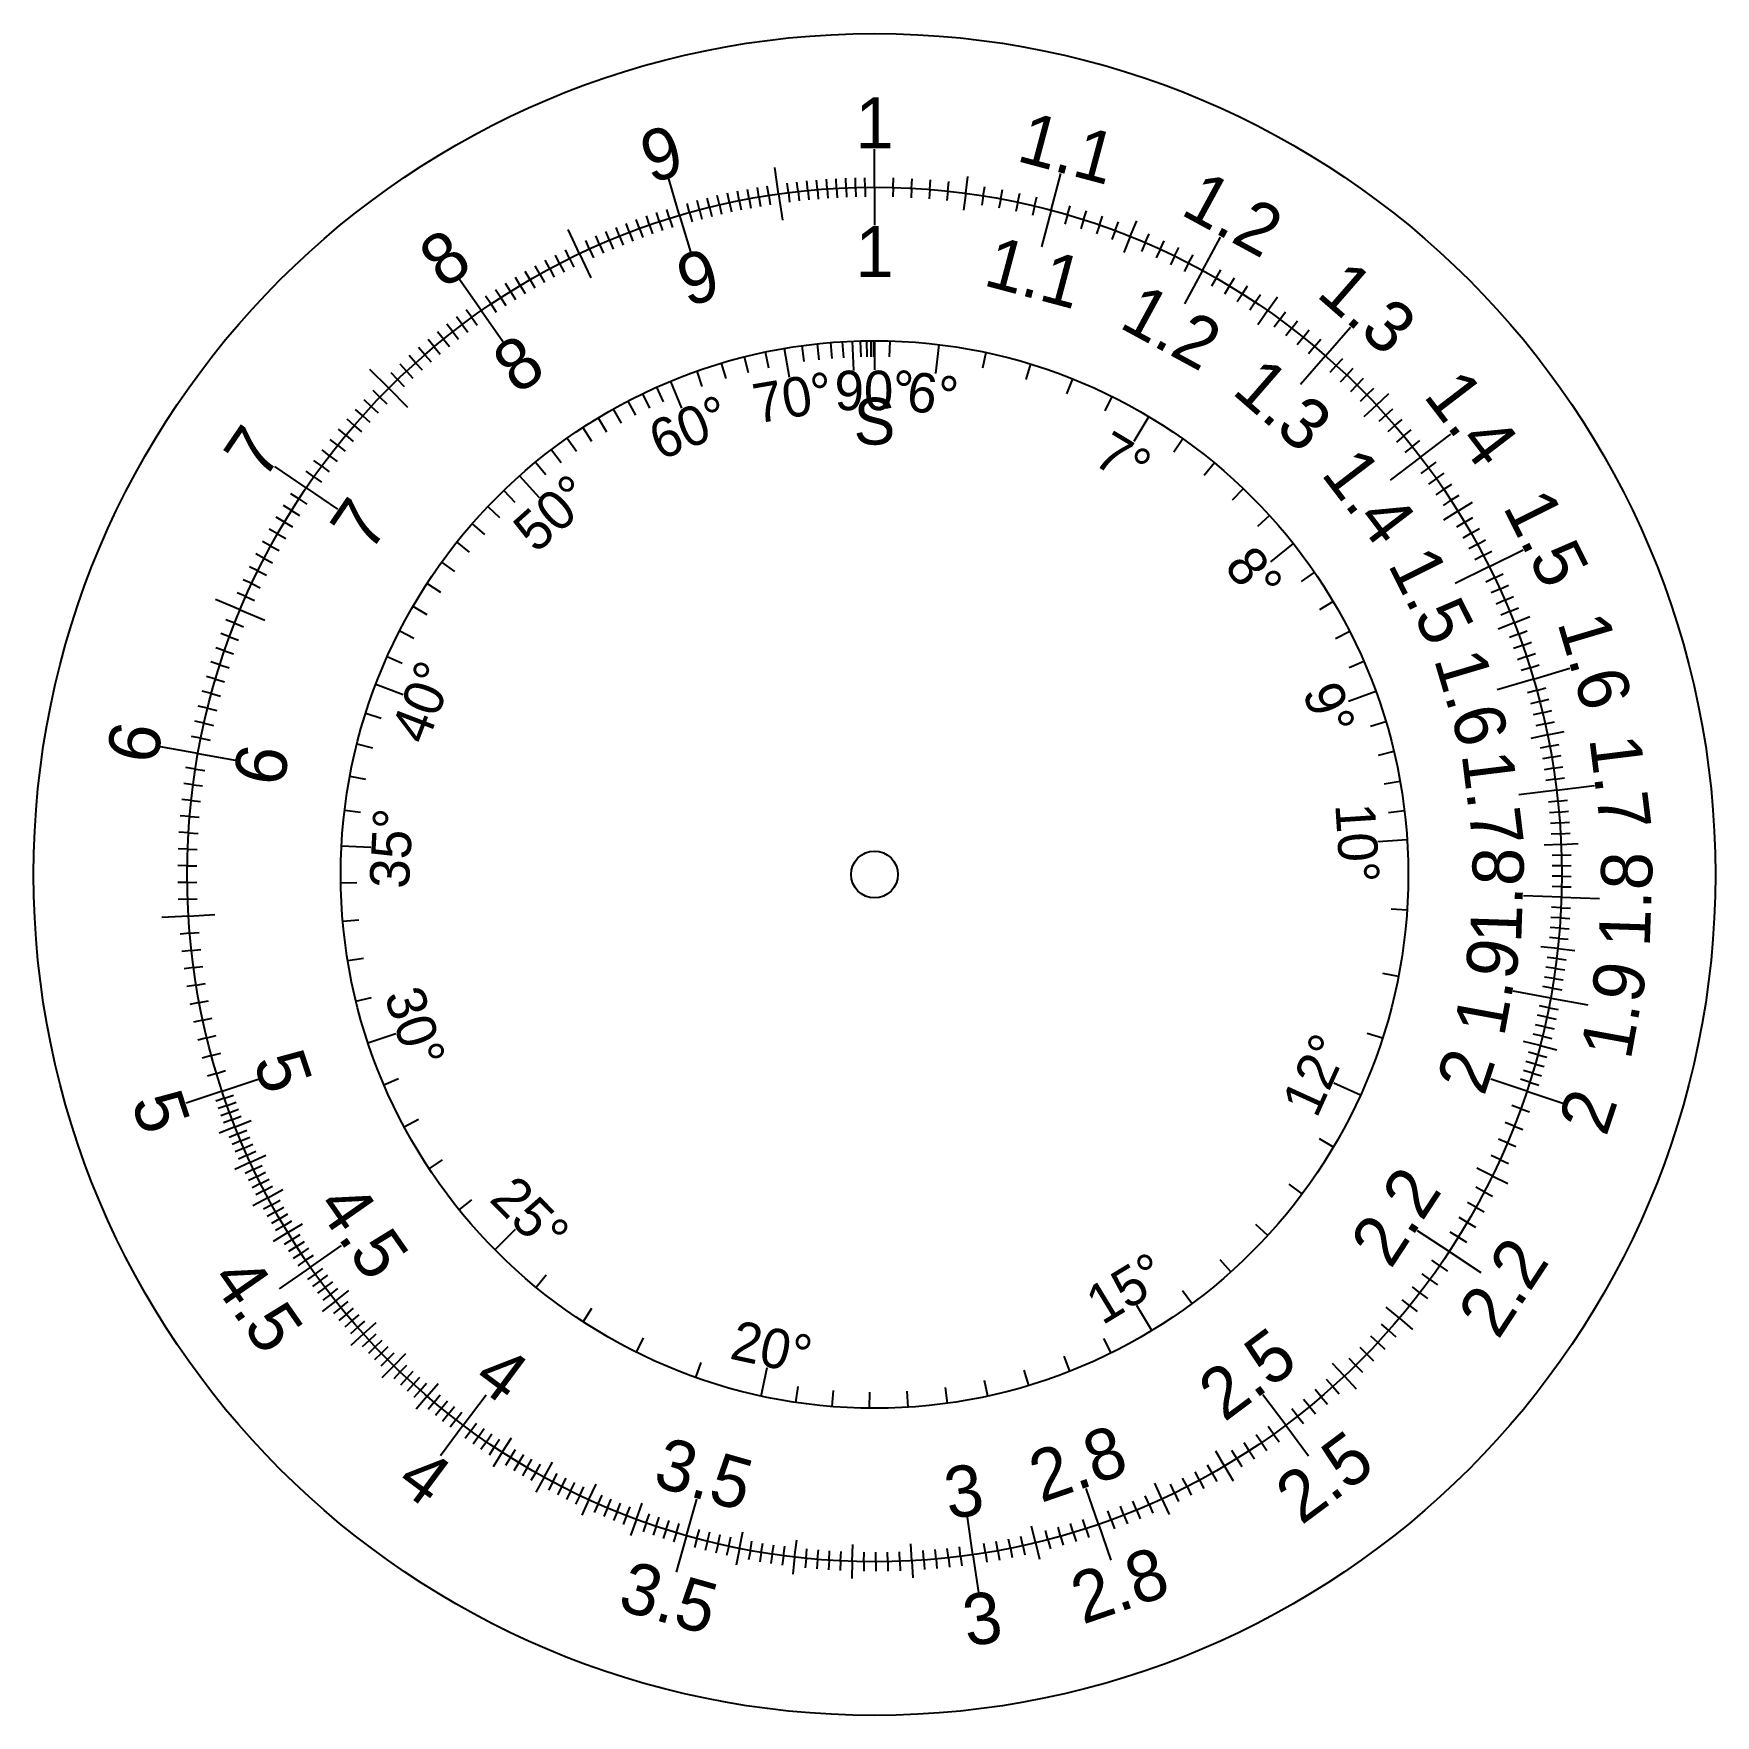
# Model space of a CAD drawing. Header units: metres. Extents: x -58 to 58, y -58 to 58.
import ezdxf
from ezdxf.enums import TextEntityAlignment as Align

# ---------------------------------------------------------------- set-up
doc = ezdxf.new("R2010")
doc.units = ezdxf.units.M
for name, color, linetype in [('CUT_REFERENCE', 1, 'Continuous'), ('ENGRAVE_LOG', 7, 'Continuous'), ('ENGRAVE_TEXT', 7, 'Continuous')]:
    doc.layers.add(name, color=color, linetype=linetype)

msp = doc.modelspace()

# ---------------------------------------------------------------- linework, layer by layer
at = {"layer": 'CUT_REFERENCE'}
for radius in [57.5, 47, 1.6]:
    msp.add_circle((0, 0), radius, dxfattribs=at)
at = {"layer": 'ENGRAVE_LOG'}
for p, q in [((0, 47), (0, 49.6)), ((0, 47), (0, 49.6)), ((-6.56, 46.54), (-6.81, 48.34)), ((-13.33, 45.07), (-14.06, 47.56)), ((-5.89, 46.63), (-5.97, 47.27)), ((-5.22, 46.71), (-5.3, 47.35)), ((-4.56, 46.78), (-4.63, 47.43)), ((-3.9, 46.84), (-3.96, 47.49)), ((-3.24, 46.89), (-3.29, 47.54)), ((-2.59, 46.93), (-2.63, 47.58)), ((-1.94, 46.96), (-1.96, 47.61)), ((-1.29, 46.98), (-1.31, 47.63)), ((-0.64, 47), (-0.65, 47.65)), ((1.28, 46.98), (1.29, 47.63)), ((2.54, 46.93), (2.57, 47.58)), ((3.79, 46.85), (3.84, 47.5)), ((5.02, 46.73), (5.09, 47.38)), ((6.24, 46.58), (6.39, 47.74)), ((12.09, 45.42), (12.75, 47.93)), ((-11.96, 45.45), (-12.13, 46.08)), ((-11.28, 45.63), (-11.44, 46.26)), ((-10.6, 45.79), (-10.75, 46.42)), ((-9.92, 45.94), (-10.06, 46.58)), ((-9.25, 46.08), (-9.37, 46.72)), ((-9.25, 46.08), (-9.12, 45.44)), ((-8.57, 46.21), (-8.69, 46.85)), ((-8.57, 46.21), (-8.45, 45.57)), ((-7.9, 46.33), (-8.01, 46.97)), ((-7.9, 46.33), (-7.79, 45.69)), ((-7.23, 46.44), (-7.33, 47.08)), ((-7.23, 46.44), (-7.13, 45.8)), ((-6.56, 46.54), (-6.3, 44.74)), ((-5.89, 46.63), (-5.81, 45.98)), ((-5.22, 46.71), (-5.15, 46.06)), ((-4.56, 46.78), (-4.5, 46.13)), ((-3.9, 46.84), (-3.85, 46.19)), ((-3.24, 46.89), (-3.2, 46.24)), ((-2.59, 46.93), (-2.55, 46.28)), ((-1.94, 46.96), (-1.91, 46.31)), ((-1.29, 46.98), (-1.27, 46.33)), ((-0.64, 47), (-0.63, 46.35)), ((0, 47), (0, 44.4)), ((0, 47), (0, 44.4)), ((1.28, 46.98), (1.26, 46.33)), ((2.54, 46.93), (2.5, 46.28)), ((3.79, 46.85), (3.73, 46.2)), ((5.02, 46.73), (4.95, 46.08)), ((6.24, 46.58), (6.08, 45.42)), ((7.44, 46.41), (7.34, 45.77)), ((7.44, 46.41), (7.54, 47.05)), ((8.63, 46.2), (8.51, 45.56)), ((8.63, 46.2), (8.75, 46.84)), ((9.8, 45.97), (9.93, 46.6)), ((10.95, 45.71), (11.1, 46.34)), ((-15.38, 44.41), (-15.59, 45.03)), ((-14.7, 44.64), (-14.9, 45.26)), ((-14.01, 44.86), (-14.2, 45.48)), ((-14.01, 44.86), (-13.82, 44.24)), ((-13.33, 45.07), (-12.59, 42.58)), ((-12.64, 45.27), (-12.82, 45.89)), ((-12.64, 45.27), (-12.47, 44.64)), ((-11.96, 45.45), (-11.8, 44.82)), ((-11.28, 45.63), (-11.13, 44.99)), ((-10.6, 45.79), (-10.46, 45.16)), ((-9.92, 45.94), (-9.79, 45.31)), ((9.8, 45.97), (9.66, 45.33)), ((10.95, 45.71), (10.8, 45.07)), ((12.09, 45.42), (11.42, 42.91)), ((13.2, 45.11), (13.02, 44.48)), ((13.2, 45.11), (13.39, 45.73)), ((14.3, 44.77), (14.5, 45.39)), ((15.39, 44.41), (15.6, 45.02)), ((-20.17, 42.45), (-20.95, 44.1)), ((-18.12, 43.37), (-18.37, 43.97)), ((-17.43, 43.65), (-17.67, 44.25)), ((-16.75, 43.91), (-16.98, 44.52)), ((-16.75, 43.91), (-16.52, 43.31)), ((-16.06, 44.17), (-16.29, 44.78)), ((-16.06, 44.17), (-15.84, 43.56)), ((-15.38, 44.41), (-15.17, 43.8)), ((-14.7, 44.64), (-14.49, 44.03)), ((14.3, 44.77), (14.11, 44.15)), ((15.39, 44.41), (15.17, 43.8)), ((16.45, 44.03), (16.22, 43.42)), ((16.45, 44.03), (16.68, 44.64)), ((17.49, 43.62), (17.93, 44.71)), ((18.52, 43.2), (18.78, 43.8)), ((-20.85, 42.12), (-21.14, 42.71)), ((-19.48, 42.77), (-19.75, 43.36)), ((-19.48, 42.77), (-19.22, 42.18)), ((-18.8, 43.08), (-19.06, 43.67)), ((-18.8, 43.08), (-18.54, 42.48)), ((-18.12, 43.37), (-17.87, 42.77)), ((-17.43, 43.65), (-17.19, 43.04)), ((17.49, 43.62), (17.06, 42.54)), ((18.52, 43.2), (18.26, 42.6)), ((19.53, 42.75), (19.26, 42.16)), ((19.53, 42.75), (19.8, 43.34)), ((20.51, 42.29), (20.8, 42.87)), ((22.43, 41.3), (23.67, 43.59)), ((-22.88, 41.05), (-23.2, 41.62)), ((-22.2, 41.42), (-22.51, 42)), ((-22.2, 41.42), (-21.9, 40.85)), ((-21.53, 41.78), (-21.82, 42.36)), ((-21.53, 41.78), (-21.23, 41.2)), ((-20.85, 42.12), (-20.56, 41.54)), ((-20.17, 42.45), (-19.39, 40.81)), ((20.51, 42.29), (20.23, 41.7)), ((21.48, 41.8), (21.18, 41.23)), ((21.48, 41.8), (21.78, 42.38)), ((-26.88, 38.55), (-28.37, 40.69)), ((-24.89, 39.87), (-25.24, 40.42)), ((-24.23, 40.28), (-24.56, 40.83)), ((-24.23, 40.28), (-23.89, 39.72)), ((-23.55, 40.67), (-23.88, 41.23)), ((-23.55, 40.67), (-23.23, 40.11)), ((-22.88, 41.05), (-22.56, 40.49)), ((22.43, 41.3), (21.19, 39.02)), ((23.36, 40.78), (23.04, 40.22)), ((23.36, 40.78), (23.68, 41.35)), ((24.27, 40.25), (24.61, 40.81)), ((-26.22, 39), (-26.59, 39.54)), ((-25.56, 39.44), (-25.91, 39.99)), ((-25.56, 39.44), (-25.21, 38.9)), ((-24.89, 39.87), (-24.55, 39.31)), ((24.27, 40.25), (23.93, 39.69)), ((25.16, 39.7), (24.81, 39.15)), ((25.16, 39.7), (25.51, 40.25)), ((26.03, 39.13), (25.67, 38.59)), ((26.03, 39.13), (26.39, 39.67)), ((26.88, 38.55), (27.55, 39.51)), ((-28.19, 37.61), (-28.58, 38.13)), ((-27.54, 38.09), (-27.92, 38.61)), ((-27.54, 38.09), (-27.16, 37.56)), ((-26.88, 38.55), (-25.4, 36.42)), ((-26.22, 39), (-25.86, 38.46)), ((26.88, 38.55), (26.21, 37.59)), ((27.71, 37.96), (27.33, 37.43)), ((27.71, 37.96), (28.1, 38.48)), ((-29.48, 36.61), (-29.89, 37.11)), ((-28.84, 37.11), (-29.24, 37.63)), ((-28.84, 37.11), (-28.44, 36.6)), ((-28.19, 37.61), (-27.8, 37.09)), ((28.53, 37.35), (28.13, 36.84)), ((28.53, 37.35), (28.92, 37.87)), ((29.32, 36.73), (29.72, 37.24)), ((30.85, 35.46), (32.55, 37.42)), ((-30.75, 35.54), (-31.18, 36.04)), ((-30.12, 36.08), (-30.53, 36.58)), ((-30.12, 36.08), (-29.7, 35.58)), ((-29.48, 36.61), (-29.07, 36.1)), ((-7.48, 35.73), (-7.25, 34.65)), ((-6.17, 35.98), (-5.83, 34)), ((-4.98, 36.16), (-4.83, 35.07)), ((-3.93, 36.29), (-3.81, 35.19)), ((-3, 36.38), (-2.91, 35.28)), ((-2.2, 36.43), (-2.13, 35.34)), ((-1.52, 36.47), (-1.44, 34.47)), ((-0.97, 36.49), (-0.94, 35.39)), ((-0.55, 36.5), (-0.53, 35.4)), ((-0.24, 36.5), (-0.24, 35.4)), ((-0.06, 36.5), (-0.06, 35.4)), ((0, 36.5), (0, 34.5)), ((1.05, 36.48), (1.01, 35.39)), ((4.4, 36.23), (4.16, 34.25)), ((7.61, 35.7), (7.38, 34.62)), ((29.32, 36.73), (28.91, 36.23)), ((30.09, 36.1), (29.68, 35.6)), ((30.09, 36.1), (30.51, 36.6)), ((-33.22, 33.25), (-34.51, 34.53)), ((-32, 34.43), (-32.44, 34.9)), ((-31.38, 34.99), (-31.81, 35.48)), ((-31.38, 34.99), (-30.94, 34.51)), ((-30.75, 35.54), (-30.32, 35.05)), ((-10.48, 34.96), (-10.16, 33.91)), ((-8.91, 35.39), (-8.65, 34.33)), ((10.66, 34.91), (10.34, 33.86)), ((30.85, 35.46), (29.14, 33.5)), ((31.58, 34.81), (31.14, 34.33)), ((31.58, 34.81), (32.02, 35.29)), ((32.3, 34.15), (32.74, 34.62)), ((-32.61, 33.84), (-33.06, 34.31)), ((-32.61, 33.84), (-32.16, 33.38)), ((-32, 34.43), (-31.56, 33.95)), ((-13.96, 33.72), (-13.2, 31.88)), ((-12.16, 34.41), (-11.8, 33.38)), ((13.53, 33.9), (13.13, 32.88)), ((32.3, 34.15), (31.85, 33.67)), ((32.99, 33.47), (32.54, 33.01)), ((32.99, 33.47), (33.45, 33.94)), ((-34.42, 32.01), (-34.89, 32.45)), ((-33.82, 32.63), (-34.29, 33.09)), ((-33.82, 32.63), (-33.35, 32.18)), ((-33.22, 33.25), (-31.93, 31.96)), ((-16.86, 32.37), (-16.35, 31.4)), ((-15.87, 32.87), (-15.39, 31.88)), ((-14.9, 33.32), (-14.45, 32.32)), ((16.24, 32.69), (15.75, 31.7)), ((33.67, 32.79), (33.2, 32.34)), ((33.67, 32.79), (34.14, 33.25)), ((34.33, 32.1), (35.18, 32.9)), ((-35.58, 30.71), (-36.07, 31.13)), ((-35, 31.37), (-35.49, 31.8)), ((-35, 31.37), (-34.52, 30.93)), ((-34.42, 32.01), (-33.94, 31.57)), ((-18.9, 31.22), (-18.33, 30.28)), ((-17.87, 31.83), (-17.33, 30.87)), ((18.76, 31.31), (17.73, 29.6)), ((34.33, 32.1), (33.47, 31.3)), ((34.97, 31.4), (34.48, 30.97)), ((34.97, 31.4), (35.45, 31.84)), ((35.59, 30.7), (36.08, 31.12)), ((-36.15, 30.04), (-36.65, 30.45)), ((-36.15, 30.04), (-35.65, 29.62)), ((-35.58, 30.71), (-35.09, 30.28)), ((-19.95, 30.56), (-19.35, 29.64)), ((35.59, 30.7), (35.1, 30.27)), ((36.19, 29.99), (35.69, 29.57)), ((36.19, 29.99), (36.69, 30.4)), ((37.34, 28.54), (39.41, 30.12)), ((-37.26, 28.64), (-37.78, 29.04)), ((-36.71, 29.35), (-37.22, 29.75)), ((-36.71, 29.35), (-36.2, 28.94)), ((-22.09, 29.05), (-21.43, 28.18)), ((-21.02, 29.84), (-20.38, 28.94)), ((21.09, 29.79), (20.46, 28.89)), ((36.78, 29.27), (36.27, 28.86)), ((36.78, 29.27), (37.28, 29.67)), ((-38.86, 26.44), (-41.01, 27.9)), ((-37.8, 27.93), (-38.33, 28.31)), ((-37.8, 27.93), (-37.28, 27.54)), ((-37.26, 28.64), (-36.75, 28.25)), ((-23.18, 28.2), (-22.48, 27.35)), ((23.25, 28.14), (22.55, 27.29)), ((37.34, 28.54), (35.27, 26.96)), ((37.89, 27.81), (37.36, 27.43)), ((37.89, 27.81), (38.41, 28.2)), ((-38.34, 27.19), (-38.87, 27.57)), ((-38.34, 27.19), (-37.81, 26.82)), ((-24.27, 27.27), (-22.94, 25.77)), ((38.42, 27.08), (37.89, 26.7)), ((38.42, 27.08), (38.95, 27.45)), ((38.93, 26.34), (39.47, 26.7)), ((-39.37, 25.68), (-39.91, 26.03)), ((-39.37, 25.68), (-38.82, 25.32)), ((-38.86, 26.44), (-36.71, 24.98)), ((-25.35, 26.26), (-24.59, 25.46)), ((25.22, 26.38), (24.46, 25.59)), ((38.93, 26.34), (38.39, 25.97)), ((39.42, 25.59), (38.88, 25.24)), ((39.42, 25.59), (39.97, 25.94)), ((39.9, 24.84), (40.89, 25.46)), ((-40.35, 24.1), (-40.91, 24.43)), ((-39.86, 24.9), (-40.42, 25.24)), ((-39.86, 24.9), (-39.31, 24.55)), ((-26.44, 25.16), (-25.64, 24.41)), ((27.02, 24.54), (26.2, 23.8)), ((39.9, 24.84), (38.91, 24.22)), ((40.36, 24.09), (40.92, 24.42)), ((-40.82, 23.29), (-41.39, 23.61)), ((-40.82, 23.29), (-40.26, 22.97)), ((-40.35, 24.1), (-39.79, 23.77)), ((-27.51, 23.99), (-26.68, 23.26)), ((40.36, 24.09), (39.8, 23.76)), ((40.8, 23.33), (40.23, 23.01)), ((40.8, 23.33), (41.36, 23.66)), ((-41.73, 21.62), (-42.31, 21.92)), ((-41.29, 22.46), (-41.86, 22.77)), ((-41.29, 22.46), (-40.71, 22.15)), ((-28.57, 22.72), (-27.71, 22.04)), ((28.64, 22.63), (27.07, 21.39)), ((41.22, 22.57), (40.65, 22.26)), ((41.22, 22.57), (41.79, 22.89)), ((41.63, 21.81), (42.21, 22.12)), ((42.02, 21.05), (44.35, 22.21)), ((-42.17, 20.76), (-42.75, 21.05)), ((-42.17, 20.76), (-41.58, 20.48)), ((-41.73, 21.62), (-41.16, 21.32)), ((-29.6, 21.36), (-28.71, 20.71)), ((42.02, 21.05), (39.7, 19.89)), ((41.63, 21.81), (41.06, 21.51)), ((-42.58, 19.89), (-43.17, 20.16)), ((-42.58, 19.89), (-42, 19.61)), ((-30.6, 19.9), (-29.68, 19.3)), ((30.09, 20.67), (29.18, 20.04)), ((42.4, 20.28), (41.81, 20)), ((42.4, 20.28), (42.98, 20.57)), ((42.76, 19.52), (43.35, 19.79)), ((-43.38, 18.1), (-45.06, 18.8)), ((-42.99, 19), (-43.58, 19.26)), ((-42.99, 19), (-42.39, 18.74)), ((31.37, 18.66), (30.42, 18.1)), ((42.76, 19.52), (42.16, 19.25)), ((43.1, 18.75), (42.5, 18.49)), ((43.1, 18.75), (43.69, 19.01)), ((-43.75, 17.18), (-44.35, 17.42)), ((-43.38, 18.1), (-41.7, 17.4)), ((-31.56, 18.34), (-30.61, 17.79)), ((43.42, 17.98), (42.82, 17.73)), ((43.42, 17.98), (44.03, 18.23)), ((43.74, 17.21), (44.82, 17.64)), ((-44.1, 16.25), (-44.71, 16.47)), ((-44.1, 16.25), (-43.49, 16.02)), ((-43.75, 17.18), (-43.14, 16.94)), ((-32.47, 16.67), (-31.49, 16.17)), ((32.5, 16.62), (31.52, 16.12)), ((43.74, 17.21), (42.65, 16.78)), ((44.03, 16.44), (43.42, 16.21)), ((44.03, 16.44), (44.64, 16.67)), ((-44.44, 15.3), (-45.05, 15.51)), ((-44.44, 15.3), (-43.83, 15.09)), ((44.31, 15.67), (43.7, 15.45)), ((44.31, 15.67), (44.92, 15.89)), ((44.58, 14.9), (45.19, 15.11)), ((-44.76, 14.34), (-45.38, 14.54)), ((-44.76, 14.34), (-44.14, 14.14)), ((-33.32, 14.9), (-32.31, 14.45)), ((33.47, 14.57), (32.46, 14.13)), ((44.58, 14.9), (43.96, 14.69)), ((44.83, 14.13), (44.21, 13.94)), ((44.83, 14.13), (45.45, 14.33)), ((45.06, 13.36), (47.55, 14.1)), ((-45.06, 13.36), (-45.68, 13.55)), ((-45.06, 13.36), (-44.44, 13.18)), ((-34.1, 13.02), (-32.23, 12.31)), ((45.06, 13.36), (42.57, 12.62)), ((45.28, 12.59), (45.91, 12.77)), ((-45.6, 11.37), (-46.24, 11.52)), ((-45.34, 12.37), (-45.97, 12.54)), ((-45.34, 12.37), (-44.72, 12.2)), ((34.29, 12.51), (32.41, 11.82)), ((45.28, 12.59), (44.66, 12.42)), ((45.49, 11.83), (44.86, 11.66)), ((45.49, 11.83), (46.12, 11.99)), ((-45.85, 10.35), (-46.48, 10.49)), ((-45.6, 11.37), (-44.97, 11.21)), ((-34.79, 11.03), (-33.74, 10.7)), ((34.97, 10.45), (33.92, 10.13)), ((45.68, 11.06), (45.05, 10.91)), ((45.68, 11.06), (46.31, 11.21)), ((45.86, 10.3), (46.49, 10.44)), ((-46.07, 9.32), (-46.7, 9.44)), ((-46.07, 9.32), (-45.43, 9.19)), ((-45.85, 10.35), (-45.21, 10.2)), ((46.02, 9.54), (44.88, 9.3)), ((45.86, 10.3), (45.22, 10.16)), ((46.02, 9.54), (47.17, 9.77)), ((-46.27, 8.27), (-48.83, 8.73)), ((-46.27, 8.27), (-43.71, 7.81)), ((-35.39, 8.93), (-34.32, 8.66)), ((35.52, 8.4), (34.45, 8.14)), ((46.17, 8.78), (45.53, 8.65)), ((46.17, 8.78), (46.81, 8.9)), ((46.31, 8.02), (46.95, 8.13)), ((-46.44, 7.21), (-47.09, 7.31)), ((-46.44, 7.21), (-45.8, 7.11)), ((46.31, 8.02), (45.67, 7.91)), ((46.44, 7.26), (45.79, 7.16)), ((46.44, 7.26), (47.08, 7.36)), ((-46.6, 6.14), (-47.24, 6.23)), ((-46.6, 6.14), (-45.95, 6.06)), ((-35.88, 6.72), (-34.8, 6.52)), ((35.94, 6.36), (34.86, 6.17)), ((46.65, 5.76), (44.07, 5.44)), ((46.55, 6.51), (45.9, 6.42)), ((46.55, 6.51), (47.19, 6.6)), ((46.65, 5.76), (49.23, 6.08)), ((-46.73, 5.06), (-47.37, 5.13)), ((-46.73, 5.06), (-46.08, 4.99)), ((46.73, 5.01), (46.09, 4.94)), ((46.73, 5.01), (47.38, 5.08)), ((-46.83, 3.96), (-47.48, 4.02)), ((-46.83, 3.96), (-46.19, 3.91)), ((-36.23, 4.4), (-35.14, 4.26)), ((36.24, 4.35), (35.15, 4.22)), ((46.81, 4.27), (46.16, 4.21)), ((46.87, 3.53), (46.22, 3.48)), ((46.81, 4.27), (47.45, 4.33)), ((46.87, 3.53), (47.52, 3.58)), ((-46.91, 2.85), (-47.56, 2.89)), ((-46.91, 2.85), (-46.26, 2.81)), ((36.42, 2.37), (34.43, 2.24)), ((46.92, 2.79), (46.27, 2.75)), ((46.92, 2.79), (47.57, 2.83)), ((-46.97, 1.73), (-47.62, 1.76)), ((-46.97, 1.73), (-46.32, 1.71)), ((-36.45, 1.97), (-34.45, 1.86)), ((46.96, 2.06), (45.79, 2)), ((46.98, 1.32), (46.33, 1.31)), ((46.96, 2.06), (48.12, 2.11)), ((46.98, 1.32), (47.63, 1.34)), ((-47, 0.6), (-47.65, 0.61)), ((-47, 0.6), (-46.35, 0.6)), ((47, 0.6), (46.35, 0.59)), ((47, 0.6), (47.65, 0.61)), ((-47, -0.54), (-47.65, -0.54)), ((-47, -0.54), (-46.35, -0.53)), ((-36.5, -0.56), (-35.4, -0.54)), ((46.99, -0.84), (46.34, -0.83)), ((47, -0.12), (46.35, -0.12)), ((46.99, -0.84), (47.64, -0.85)), ((47, -0.12), (47.65, -0.13)), ((-46.97, -1.68), (-47.62, -1.71)), ((-46.97, -1.68), (-46.32, -1.66)), ((46.97, -1.56), (44.38, -1.47)), ((46.95, -2.27), (46.3, -2.24)), ((46.95, -2.27), (47.59, -2.3)), ((46.97, -1.56), (49.57, -1.64)), ((-46.91, -2.84), (-48.73, -2.95)), ((-46.91, -2.84), (-45.1, -2.73)), ((-36.36, -3.18), (-35.27, -3.09)), ((36.42, -2.44), (35.32, -2.36)), ((46.91, -2.97), (46.26, -2.93)), ((46.91, -2.97), (47.55, -3.01)), ((-46.83, -4.01), (-47.48, -4.07)), ((-46.83, -4.01), (-46.18, -3.96)), ((46.8, -4.37), (46.15, -4.31)), ((46.86, -3.67), (46.21, -3.62)), ((46.8, -4.37), (47.44, -4.43)), ((46.86, -3.67), (47.5, -3.72)), ((-46.71, -5.19), (-47.36, -5.26)), ((-46.71, -5.19), (-46.07, -5.12)), ((-36.02, -5.89), (-34.94, -5.71)), ((46.73, -5.06), (45.56, -4.94)), ((46.65, -5.75), (46, -5.67)), ((46.65, -5.75), (47.29, -5.83)), ((46.73, -5.06), (47.89, -5.19)), ((-46.57, -6.37), (-47.21, -6.46)), ((-46.57, -6.37), (-45.92, -6.28)), ((35.83, -6.97), (34.75, -6.76)), ((46.56, -6.43), (45.91, -6.34)), ((46.56, -6.43), (47.2, -6.52)), ((-46.39, -7.56), (-47.03, -7.67)), ((-46.39, -7.56), (-45.75, -7.46)), ((46.24, -8.45), (43.68, -7.98)), ((46.35, -7.78), (45.71, -7.67)), ((46.46, -7.11), (45.82, -7.01)), ((46.35, -7.78), (46.99, -7.89)), ((46.46, -7.11), (47.1, -7.2)), ((-46.18, -8.76), (-46.81, -8.88)), ((-46.18, -8.76), (-45.54, -8.64)), ((-35.46, -8.67), (-34.39, -8.41)), ((46.11, -9.11), (45.47, -8.98)), ((46.11, -9.11), (46.75, -9.23)), ((46.24, -8.45), (48.79, -8.91)), ((-45.93, -9.96), (-46.57, -10.1)), ((-45.93, -9.96), (-45.3, -9.83)), ((45.83, -10.41), (45.2, -10.27)), ((45.97, -9.76), (45.34, -9.63)), ((45.97, -9.76), (46.61, -9.9)), ((-45.65, -11.17), (-46.28, -11.33)), ((-45.65, -11.17), (-45.02, -11.02)), ((-34.64, -11.5), (-32.74, -10.87)), ((34.74, -11.2), (33.69, -10.87)), ((45.52, -11.7), (44.39, -11.41)), ((45.68, -11.06), (45.05, -10.91)), ((45.68, -11.06), (46.31, -11.21)), ((45.83, -10.41), (46.47, -10.56)), ((-45.34, -12.38), (-45.97, -12.55)), ((-45.34, -12.38), (-44.71, -12.21)), ((45.35, -12.33), (44.73, -12.16)), ((45.35, -12.33), (45.98, -12.5)), ((45.52, -11.7), (46.65, -11.99)), ((-44.99, -13.6), (-45.61, -13.78)), ((-44.99, -13.6), (-44.37, -13.41)), ((44.99, -13.58), (44.37, -13.4)), ((45.18, -12.96), (44.55, -12.78)), ((44.99, -13.58), (45.62, -13.77)), ((45.18, -12.96), (45.8, -13.14)), ((-44.6, -14.81), (-47.07, -15.63)), ((-44.6, -14.81), (-42.14, -13.99)), ((-33.55, -14.38), (-32.54, -13.94)), ((33.23, -15.1), (31.41, -14.27)), ((44.6, -14.81), (42.14, -13.99)), ((44.8, -14.2), (44.18, -14)), ((44.6, -14.81), (47.07, -15.63)), ((44.8, -14.2), (45.42, -14.4)), ((-44.44, -15.3), (-45.05, -15.51)), ((-44.27, -15.79), (-44.88, -16.01)), ((-44.44, -15.3), (-43.83, -15.09)), ((-44.27, -15.79), (-43.66, -15.57)), ((-44.09, -16.27), (-43.48, -16.05)), ((44.19, -16.02), (43.58, -15.8)), ((44.19, -16.02), (44.8, -16.24)), ((-43.72, -17.25), (-44.81, -17.68)), ((-44.09, -16.27), (-44.7, -16.5)), ((-43.91, -16.76), (-44.52, -16.99)), ((-43.91, -16.76), (-43.3, -16.53)), ((-43.72, -17.25), (-42.63, -16.82)), ((-32.16, -17.26), (-31.19, -16.74)), ((43.74, -17.2), (43.13, -16.96)), ((43.74, -17.2), (44.34, -17.44)), ((-43.53, -17.73), (-44.13, -17.98)), ((-43.32, -18.22), (-43.92, -18.47)), ((-43.53, -17.73), (-42.92, -17.49)), ((-43.32, -18.22), (-42.72, -17.97)), ((31.38, -18.65), (30.43, -18.08)), ((43.27, -18.36), (42.67, -18.1)), ((43.27, -18.36), (43.86, -18.61)), ((-43.12, -18.71), (-43.71, -18.97)), ((-42.9, -19.19), (-43.5, -19.46)), ((-43.12, -18.71), (-42.52, -18.45)), ((-42.9, -19.19), (-42.31, -18.93)), ((-42.68, -19.68), (-41.62, -19.19)), ((-30.45, -20.13), (-29.53, -19.52)), ((42.77, -19.49), (42.18, -19.22)), ((42.77, -19.49), (43.36, -19.76)), ((-42.68, -19.68), (-43.74, -20.17)), ((-42.45, -20.16), (-43.04, -20.44)), ((-42.22, -20.65), (-42.81, -20.93)), ((-42.45, -20.16), (-41.87, -19.89)), ((-42.22, -20.65), (-41.64, -20.36)), ((42.24, -20.6), (41.19, -20.09)), ((42.24, -20.6), (43.3, -21.12)), ((-41.98, -21.13), (-42.56, -21.42)), ((-41.73, -21.62), (-42.31, -21.91)), ((-41.98, -21.13), (-41.4, -20.84)), ((-41.73, -21.62), (-41.16, -21.32)), ((-41.48, -22.1), (-40.45, -21.55)), ((29.25, -21.84), (28.36, -21.18)), ((41.7, -21.69), (41.12, -21.39)), ((41.7, -21.69), (42.27, -21.99)), ((-41.48, -22.1), (-42.51, -22.65)), ((-41.22, -22.58), (-41.79, -22.89)), ((-41.22, -22.58), (-40.65, -22.27)), ((-40.95, -23.06), (-40.39, -22.74)), ((-28.39, -22.94), (-27.54, -22.25)), ((41.13, -22.75), (40.56, -22.43)), ((41.13, -22.75), (41.7, -23.06)), ((-40.95, -23.06), (-41.52, -23.38)), ((-40.68, -23.54), (-41.24, -23.86)), ((-40.4, -24.02), (-40.96, -24.35)), ((-40.68, -23.54), (-40.12, -23.21)), ((-40.4, -24.02), (-39.84, -23.68)), ((-40.11, -24.49), (-39.12, -23.88)), ((26.89, -24.68), (26.08, -23.94)), ((40.54, -23.79), (39.98, -23.46)), ((40.54, -23.79), (41.1, -24.11)), ((-40.11, -24.49), (-41.11, -25.1)), ((-39.82, -24.97), (-40.37, -25.31)), ((-39.82, -24.97), (-39.27, -24.62)), ((-39.52, -25.44), (-38.97, -25.09)), ((-25.96, -25.66), (-24.54, -24.25)), ((39.3, -25.78), (37.12, -24.36)), ((39.93, -24.8), (39.37, -24.45)), ((39.93, -24.8), (40.48, -25.14)), ((-39.52, -25.44), (-40.07, -25.79)), ((-39.21, -25.91), (-39.75, -26.27)), ((-38.9, -26.38), (-39.43, -26.75)), ((-39.21, -25.91), (-38.67, -25.56)), ((-38.9, -26.38), (-38.36, -26.02)), ((-38.57, -26.85), (-36.44, -25.37)), ((24.36, -27.18), (23.63, -26.36)), ((38.65, -26.75), (38.11, -26.38)), ((39.3, -25.78), (41.47, -27.21)), ((-38.57, -26.85), (-40.71, -28.34)), ((-38.24, -27.32), (-38.77, -27.7)), ((-38.24, -27.32), (-37.72, -26.94)), ((-37.91, -27.78), (-37.38, -27.4)), ((-23.14, -28.22), (-22.45, -27.37)), ((37.98, -27.69), (37.46, -27.3)), ((38.65, -26.75), (39.18, -27.12)), ((-37.91, -27.78), (-38.43, -28.17)), ((-37.56, -28.25), (-38.08, -28.64)), ((-37.21, -28.71), (-37.73, -29.11)), ((-37.56, -28.25), (-37.04, -27.86)), ((-37.21, -28.71), (-36.7, -28.31)), ((-36.86, -29.17), (-35.94, -28.44)), ((21.71, -29.34), (21.06, -28.46)), ((37.3, -28.6), (36.78, -28.2)), ((37.3, -28.6), (37.81, -28.99)), ((37.98, -27.69), (38.51, -28.07)), ((-36.86, -29.17), (-37.77, -29.89)), ((-36.49, -29.62), (-36.99, -30.03)), ((-36.49, -29.62), (-35.99, -29.21)), ((-36.12, -30.08), (-35.62, -29.66)), ((-19.92, -30.59), (-19.32, -29.66)), ((18.97, -31.18), (17.93, -29.47)), ((35.89, -30.35), (34.99, -29.59)), ((36.6, -29.49), (36.09, -29.08)), ((36.6, -29.49), (37.11, -29.89)), ((-36.12, -30.08), (-36.62, -30.49)), ((-35.74, -30.53), (-36.23, -30.95)), ((-35.35, -30.97), (-35.84, -31.4)), ((-35.74, -30.53), (-35.24, -30.1)), ((-35.35, -30.97), (-34.86, -30.55)), ((-34.95, -31.42), (-34.08, -30.64)), ((35.16, -31.19), (34.67, -30.76)), ((35.89, -30.35), (36.78, -31.11)), ((-34.95, -31.42), (-35.82, -32.2)), ((-34.55, -31.86), (-35.03, -32.3)), ((-34.55, -31.86), (-34.07, -31.42)), ((-34.14, -32.3), (-33.67, -31.85)), ((-16.28, -32.67), (-15.79, -31.68)), ((16.18, -32.72), (15.69, -31.73)), ((34.42, -32), (33.94, -31.56)), ((34.42, -32), (34.9, -32.45)), ((35.16, -31.19), (35.65, -31.62)), ((-34.14, -32.3), (-34.61, -32.75)), ((-33.72, -32.74), (-34.19, -33.19)), ((-33.3, -33.17), (-33.76, -33.63)), ((-33.72, -32.74), (-33.26, -32.28)), ((-33.3, -33.17), (-32.84, -32.71)), ((-32.87, -33.6), (-32.05, -32.76)), ((13.36, -33.97), (12.96, -32.94)), ((32.9, -33.56), (32.45, -33.1)), ((33.67, -32.8), (33.2, -32.34)), ((33.67, -32.8), (34.13, -33.25)), ((-32.87, -33.6), (-33.68, -34.43)), ((-32.43, -34.02), (-32.87, -34.49)), ((-32.43, -34.02), (-31.98, -33.55)), ((-31.98, -34.44), (-32.42, -34.92)), ((-31.98, -34.44), (-31.54, -33.97)), ((-31.52, -34.86), (-31.09, -34.38)), ((-12.22, -34.39), (-11.85, -33.36)), ((-7.75, -35.67), (-7.33, -33.71)), ((10.55, -34.94), (10.23, -33.89)), ((32.13, -34.3), (31.33, -33.45)), ((32.13, -34.3), (32.93, -35.16)), ((32.9, -33.56), (33.36, -34.03)), ((-31.52, -34.86), (-31.96, -35.34)), ((-31.06, -35.28), (-31.49, -35.76)), ((-31.06, -35.28), (-30.63, -34.79)), ((-30.59, -35.68), (-29.83, -34.8)), ((-30.11, -36.09), (-29.69, -35.59)), ((-28.12, -37.66), (-26.56, -35.58)), ((-5.37, -36.1), (-5.21, -35.01)), ((-2.9, -36.38), (-2.81, -35.29)), ((-0.34, -36.5), (-0.33, -35.4)), ((2.3, -36.43), (2.23, -35.33)), ((5, -36.16), (4.85, -35.07)), ((7.75, -35.67), (7.52, -34.59)), ((28.12, -37.66), (26.56, -35.58)), ((30.55, -35.72), (30.13, -35.22)), ((31.34, -35.02), (30.91, -34.54)), ((31.34, -35.02), (31.78, -35.51)), ((-30.59, -35.68), (-31.35, -36.57)), ((-30.11, -36.09), (-30.53, -36.59)), ((-29.62, -36.49), (-30.03, -36.99)), ((-29.62, -36.49), (-29.21, -35.99)), ((-29.13, -36.89), (-28.73, -36.38)), ((-28.63, -37.28), (-28.23, -36.76)), ((28.93, -37.04), (28.53, -36.53)), ((29.75, -36.39), (29.33, -35.89)), ((29.75, -36.39), (30.16, -36.89)), ((30.55, -35.72), (30.97, -36.21)), ((-28.12, -37.66), (-29.67, -39.75)), ((-29.13, -36.89), (-29.53, -37.4)), ((-28.63, -37.28), (-29.02, -37.79)), ((-27.6, -38.04), (-27.22, -37.52)), ((-27.07, -38.42), (-26.7, -37.89)), ((27.29, -38.27), (26.91, -37.74)), ((28.12, -37.66), (29.67, -39.75)), ((28.93, -37.04), (29.33, -37.55)), ((-27.6, -38.04), (-27.98, -38.57)), ((-27.07, -38.42), (-27.45, -38.95)), ((-26.54, -38.79), (-26.91, -39.33)), ((-26.54, -38.79), (-26.17, -38.25)), ((-26, -39.16), (-25.64, -38.61)), ((-25.45, -39.51), (-24.82, -38.53)), ((25.62, -39.4), (25.27, -38.86)), ((26.46, -38.85), (26.09, -38.31)), ((26.46, -38.85), (26.82, -39.38)), ((27.29, -38.27), (27.67, -38.79)), ((-26, -39.16), (-26.36, -39.7)), ((-25.45, -39.51), (-26.08, -40.5)), ((-24.89, -39.87), (-25.24, -40.42)), ((-24.89, -39.87), (-24.55, -39.32)), ((-24.33, -40.21), (-24.66, -40.77)), ((-24.33, -40.21), (-23.99, -39.66)), ((-23.75, -40.56), (-23.43, -39.99)), ((-22.59, -41.22), (-22.02, -40.19)), ((23.93, -40.45), (23.34, -39.44)), ((24.78, -39.94), (24.44, -39.39)), ((24.78, -39.94), (25.12, -40.49)), ((25.62, -39.4), (25.98, -39.95)), ((-23.75, -40.56), (-24.08, -41.12)), ((-23.17, -40.89), (-23.49, -41.45)), ((-23.17, -40.89), (-22.85, -40.32)), ((-22.59, -41.22), (-23.15, -42.24)), ((-21.99, -41.54), (-21.69, -40.96)), ((-21.39, -41.85), (-21.09, -41.27)), ((21.37, -41.86), (21.07, -41.28)), ((22.23, -41.41), (21.92, -40.84)), ((23.08, -40.94), (22.76, -40.38)), ((23.08, -40.94), (23.4, -41.51)), ((23.93, -40.45), (24.53, -41.46)), ((-21.99, -41.54), (-22.29, -42.11)), ((-21.39, -41.85), (-21.68, -42.43)), ((-20.78, -42.16), (-21.06, -42.74)), ((-20.78, -42.16), (-20.49, -41.58)), ((-20.16, -42.46), (-20.44, -43.05)), ((-20.16, -42.46), (-19.88, -41.87)), ((-19.53, -42.75), (-19.04, -41.69)), ((-18.9, -43.03), (-18.63, -42.44)), ((15.32, -44.43), (14.47, -41.98)), ((18.78, -43.08), (18.52, -42.49)), ((19.65, -42.7), (19.16, -41.63)), ((20.51, -42.29), (20.23, -41.7)), ((20.51, -42.29), (20.79, -42.87)), ((21.37, -41.86), (21.66, -42.44)), ((22.23, -41.41), (22.53, -41.99)), ((-19.53, -42.75), (-20.02, -43.81)), ((-18.9, -43.03), (-19.16, -43.63)), ((-18.25, -43.31), (-18.51, -43.91)), ((-18.25, -43.31), (-18, -42.71)), ((-17.6, -43.58), (-17.85, -44.18)), ((-17.6, -43.58), (-17.36, -42.98)), ((-16.95, -43.84), (-16.71, -43.23)), ((-16.28, -44.09), (-15.88, -42.99)), ((-12.85, -45.21), (-12.14, -42.71)), ((16.19, -44.13), (15.96, -43.51)), ((17.05, -43.8), (16.82, -43.19)), ((17.92, -43.45), (17.67, -42.85)), ((17.92, -43.45), (18.17, -44.05)), ((18.78, -43.08), (19.04, -43.68)), ((19.65, -42.7), (20.14, -43.76)), ((-16.95, -43.84), (-17.18, -44.44)), ((-16.28, -44.09), (-16.69, -45.19)), ((-15.61, -44.33), (-15.83, -44.95)), ((-15.61, -44.33), (-15.39, -43.72)), ((-14.93, -44.57), (-15.14, -45.18)), ((-14.93, -44.57), (-14.72, -43.95)), ((-14.24, -44.79), (-14.44, -45.41)), ((-14.24, -44.79), (-14.05, -44.17)), ((-13.55, -45), (-13.36, -44.38)), ((-12.14, -45.41), (-11.97, -44.78)), ((6.73, -46.52), (6.36, -43.94)), ((11, -45.69), (10.73, -44.56)), ((11.86, -45.48), (11.7, -44.85)), ((12.72, -45.24), (12.55, -44.62)), ((13.59, -44.99), (13.4, -44.37)), ((14.45, -44.72), (14.25, -44.1)), ((14.45, -44.72), (14.65, -45.34)), ((15.32, -44.43), (16.17, -46.89)), ((16.19, -44.13), (16.41, -44.74)), ((17.05, -43.8), (17.29, -44.4)), ((-13.55, -45), (-13.74, -45.63)), ((-12.85, -45.21), (-13.56, -47.71)), ((-12.14, -45.41), (-12.31, -46.03)), ((-11.42, -45.59), (-11.58, -46.22)), ((-11.42, -45.59), (-11.27, -44.96)), ((-10.7, -45.77), (-10.85, -46.4)), ((-10.7, -45.77), (-10.55, -45.13)), ((-9.97, -45.93), (-10.11, -46.57)), ((-9.97, -45.93), (-9.83, -45.29)), ((-9.24, -46.08), (-9.01, -44.94)), ((-8.49, -46.23), (-8.38, -45.59)), ((-7.74, -46.36), (-7.64, -45.72)), ((-6.99, -46.48), (-6.89, -45.84)), ((-6.22, -46.59), (-6.14, -45.94)), ((-5.46, -46.68), (-5.32, -45.52)), ((-1.52, -46.98), (-1.48, -45.81)), ((2.55, -46.93), (2.49, -45.76)), ((5.89, -46.63), (5.81, -45.98)), ((7.58, -46.38), (7.48, -45.74)), ((8.43, -46.24), (8.32, -45.6)), ((9.29, -46.07), (9.16, -45.44)), ((10.14, -45.89), (10, -45.26)), ((10.14, -45.89), (10.28, -46.53)), ((11, -45.69), (11.28, -46.83)), ((11.86, -45.48), (12.03, -46.11)), ((12.72, -45.24), (12.9, -45.87)), ((13.59, -44.99), (13.78, -45.61)), ((-9.24, -46.08), (-9.47, -47.23)), ((-8.49, -46.23), (-8.61, -46.87)), ((-7.74, -46.36), (-7.85, -47)), ((-6.99, -46.48), (-7.08, -47.12)), ((-6.22, -46.59), (-6.31, -47.23)), ((-5.46, -46.68), (-5.59, -47.84)), ((-4.68, -46.77), (-4.74, -47.41)), ((-4.68, -46.77), (-4.62, -46.12)), ((-3.9, -46.84), (-3.95, -47.49)), ((-3.9, -46.84), (-3.84, -46.19)), ((-3.11, -46.9), (-3.15, -47.55)), ((-3.11, -46.9), (-3.07, -46.25)), ((-2.32, -46.94), (-2.35, -47.59)), ((-2.32, -46.94), (-2.29, -46.29)), ((-1.52, -46.98), (-1.56, -48.14)), ((-0.72, -46.99), (-0.73, -47.64)), ((-0.72, -46.99), (-0.71, -46.34)), ((0.09, -47), (0.09, -46.35)), ((0.09, -47), (0.09, -47.65)), ((0.91, -46.99), (0.89, -46.34)), ((0.91, -46.99), (0.92, -47.64)), ((1.73, -46.97), (1.7, -46.32)), ((1.73, -46.97), (1.75, -47.62)), ((2.55, -46.93), (2.61, -48.1)), ((3.38, -46.88), (3.33, -46.23)), ((3.38, -46.88), (3.42, -47.53)), ((4.21, -46.81), (4.15, -46.16)), ((4.21, -46.81), (4.27, -47.46)), ((5.05, -46.73), (4.98, -46.08)), ((5.05, -46.73), (5.12, -47.37)), ((5.89, -46.63), (5.97, -47.27)), ((6.73, -46.52), (7.11, -49.09)), ((7.58, -46.38), (7.69, -47.03)), ((8.43, -46.24), (8.55, -46.88)), ((9.29, -46.07), (9.41, -46.71))]:
    msp.add_line(p, q, dxfattribs=at)
msp.add_circle((0, 0), 36.5, dxfattribs=at)

# ---------------------------------------------------------------- texts
at = {"layer": 'ENGRAVE_TEXT'}
for s, height, p in [('1', 3.5, (0, 51.4)), ('1', 3.5, (0, 42.6)), ('S', 3.2, (0, 31))]:
    msp.add_text(s, height=height, dxfattribs=at).set_placement(p, align=Align.MIDDLE_CENTER)
for s, height, rotation, p in [('1.1', 3.5, -14.9014, (13.22, 49.67)), ('9', 3.5, -343.5273, (-14.57, 49.29)), ('1.2', 3.5, -28.5052, (24.53, 45.17)), ('8', 3.5, -325.1124, (-29.4, 42.16)), ('9', 3.5, -343.5273, (-12.08, 40.85)), ('1.1', 3.5, -14.9014, (10.95, 41.17)), ('1.3', 3.5, -41.0196, (33.73, 38.78)), ('1.2', 3.5, -28.5052, (20.33, 37.44)), ('8', 3.5, -325.1124, (-24.37, 34.94)), ('1.3', 3.5, -41.0196, (27.96, 32.14)), ('70°', 2.7, -350.2749, (-5.59, 32.62)), ('90°', 2.7, -360, (0, 33.1)), ('6°', 2.7, -6.9244, (3.99, 32.86)), ('1.4', 3.5, -52.6061, (40.84, 31.21)), ('60°', 2.7, -337.511, (-12.66, 30.58)), ('7', 3.5, -304.2353, (-42.49, 28.92)), ('7°', 2.7, -30.922, (17.01, 28.4)), ('1.4', 3.5, -52.6061, (33.84, 25.87)), ('50°', 2.7, -318.3314, (-22.01, 24.73)), ('7', 3.5, -304.2353, (-35.22, 23.97)), ('1.5', 3.5, -63.3929, (45.96, 23.02)), ('8°', 2.7, -51.6799, (25.97, 20.52)), ('1.5', 3.5, -63.3929, (38.09, 19.08)), ('1.6', 3.5, -73.4832, (49.28, 14.61)), ('1.6', 3.5, -73.4832, (40.84, 12.11)), ('40°', 2.7, -290.9043, (-30.92, 11.81)), ('9°', 2.7, -69.9597, (31.1, 11.34)), ('6', 3.5, -280.1345, (-50.6, 9.04)), ('1.7', 3.5, -82.9616, (51.01, 6.3)), ('6', 3.5, -280.1345, (-41.94, 7.5)), ('1.7', 3.5, -82.9616, (42.28, 5.22)), ('35°', 2.7, -273.0929, (-33.05, 1.79)), ('10°', 2.7, -86.2813, (33.03, 2.15)), ('1.8', 3.5, 88.1019, (42.58, -1.41)), ('1.8', 3.5, 88.1019, (51.37, -1.7)), ('1.9', 3.5, 79.6487, (41.91, -7.65)), ('1.9', 3.5, 79.6487, (50.56, -9.24)), ('30°', 2.7, -71.6292, (-31.41, -10.43)), ('12°', 2.7, 65.5636, (30.13, -13.69)), ('5', 3.5, -71.6292, (-40.43, -13.43)), ('2', 3.5, 71.6292, (40.43, -13.43)), ('5', 3.5, -71.6292, (-48.78, -16.2)), ('2', 3.5, 71.6292, (48.78, -16.2)), ('2.2', 3.5, 56.7278, (35.62, -23.37)), ('25°', 2.7, -45.3414, (-23.54, -23.27)), ('4.5', 3.5, -55.1565, (-34.96, -24.34)), ('2.2', 3.5, 56.7278, (42.97, -28.2)), ('15°', 2.7, 31.3214, (17.21, -28.28)), ('4.5', 3.5, -55.1565, (-42.18, -29.37)), ('20°', 2.7, -12.2586, (-7.03, -32.35)), ('2.5', 3.5, 36.7416, (25.48, -34.14)), ('4', 3.5, -36.7416, (-25.48, -34.14)), ('2.8', 3.5, 19.0231, (13.89, -40.27)), ('3.5', 3.5, -15.8645, (-11.65, -40.98)), ('2.5', 3.5, 36.7416, (30.75, -41.19)), ('4', 3.5, -36.7416, (-30.75, -41.19)), ('3', 3.5, 8.2363, (6.1, -42.16)), ('3.5', 3.5, -15.8645, (-14.05, -49.44)), ('2.8', 3.5, 19.0231, (16.75, -48.59)), ('3', 3.5, 8.2363, (7.36, -50.87))]:
    msp.add_text(s, height=height, rotation=rotation, dxfattribs=at).set_placement(p, align=Align.MIDDLE_CENTER)

doc.saveas('drawing.dxf')
